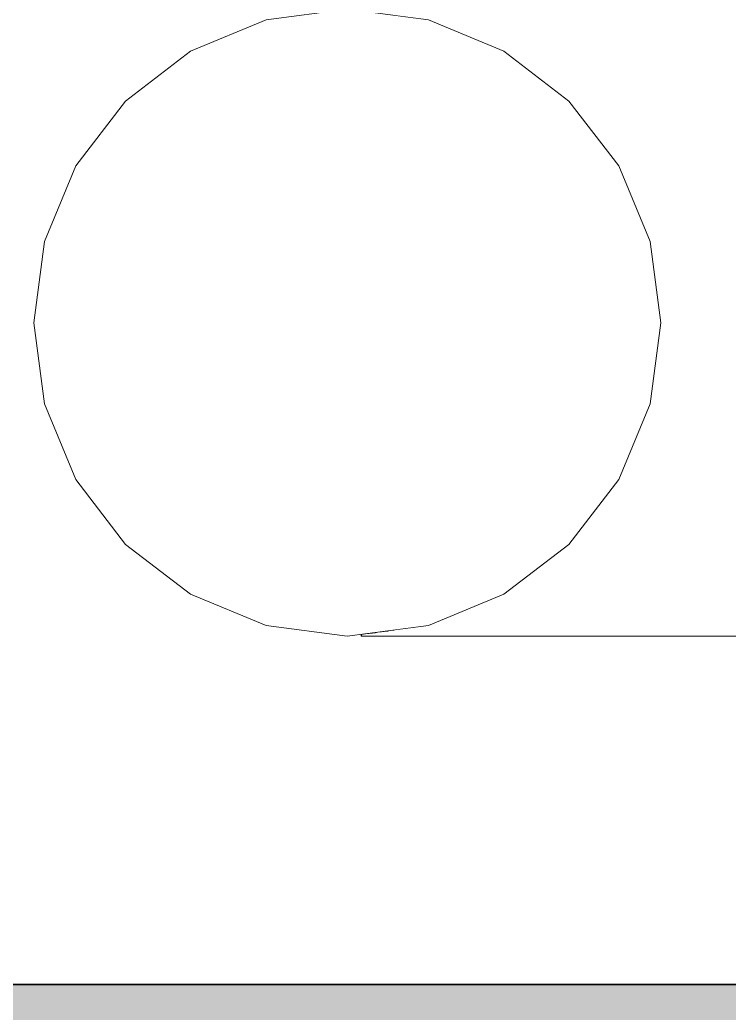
# Model space of a CAD drawing. Header units: millimetres. Extents: x -9413 to 8527, y -300 to 11224.
# Drawn here: x 4187.5 to 4391.1, y -8.2 to 276.9 of the extents above; entities that cross this region are included whole.
import ezdxf

# ---------------------------------------------------------------- set-up
doc = ezdxf.new("R2010")
doc.units = ezdxf.units.MM
doc.header["$MEASUREMENT"] = 0
doc.linetypes.add('Wipeout_Contour', pattern=[1000, 0, -1000])
doc.layers.add('Interior - Furniture', color=7, linetype='Continuous')
doc.layers.add('Structural - Bearing', color=7, linetype='Continuous')
for name, color, linetype, lineweight, true_color in [('Interior - Furniture _Pen_No__4', 7, 'Continuous', 20, 0x029e21), ('Structural - Bearing_Pen_No__180', 7, 'Continuous', 15, 0xd6cda7), ('Structural - Bearing_Pen_No__29', 7, 'Continuous', 35, 0x3dad99)]:
    doc.layers.add(name, color=color, linetype=linetype, lineweight=lineweight, true_color=true_color)

# ---------------------------------------------------------------- blocks, each defined once
blk = doc.blocks.new('Section Elem_1_6')
at = {"layer": 'Structural - Bearing_Pen_No__180', "linetype": 'Continuous', "lineweight": 0, "true_color": 0x353329}
blk.add_hatch(color=250, dxfattribs=at).paths.add_polyline_path([(8527.1, 0), (-8108.34, 0), (-8108.34, -300), (8527.1, -300)])
at = {"layer": 'Structural - Bearing_Pen_No__29', "linetype": 'Continuous'}
blk.add_line((5036.3, 0), (-7908.34, 0), dxfattribs=at)
blk = doc.blocks.new('Section Elem_45_6')
at = {"color": 254, "linetype": 'Wipeout_Contour', "lineweight": 0, "ltscale": 74585.702544}
blk.add_wipeout([(4767.83, 149.15), (4294.99, 411.84), (4295.05, 278.21), (4304.76, 276.93), (4326.46, 267.94), (4345.1, 253.64), (4359.41, 235), (4368.4, 213.29), (4371.46, 190), (4368.4, 166.71), (4359.41, 145), (4345.1, 126.36), (4326.46, 112.06), (4304.76, 103.07), (4295.12, 101.8), (4295.12, 100), (4767.81, 100)], dxfattribs=at).dxf.layer = 'Interior - Furniture'
at = {"color": 254, "linetype": 'Wipeout_Contour', "lineweight": 0, "ltscale": 16863.056681}
blk.add_wipeout([(4203.52, 190), (4206.18, 169.83), (4219.99, 173.53), (4217.82, 190)], dxfattribs=at).dxf.layer = 'Interior - Furniture'
at = {"color": 254, "linetype": 'Wipeout_Contour', "lineweight": 0, "ltscale": 12827.584649}
blk.add_wipeout([(4264.99, 173.53), (4269.82, 169.83), (4281.46, 190)], dxfattribs=at).dxf.layer = 'Interior - Furniture'
at = {"color": 254, "linetype": 'Wipeout_Contour', "lineweight": 0, "ltscale": 17146.855775}
blk.add_wipeout([(4285.46, 100.53), (4285.46, 100), (4285.62, 100), (4285.62, 100.55)], dxfattribs=at).dxf.layer = 'Interior - Furniture'
at = {"color": 254, "linetype": 'Wipeout_Contour', "lineweight": 0, "ltscale": 17174.976795}
blk.add_wipeout([(4293.5, 101.59), (4291.62, 101.34), (4291.62, 100), (4293.51, 100)], dxfattribs=at).dxf.layer = 'Interior - Furniture'
at = {"color": 254, "linetype": 'Wipeout_Contour', "lineweight": 0, "ltscale": 16866.342407}
blk.add_wipeout([(4206.18, 210.17), (4203.52, 190), (4217.82, 190), (4219.99, 206.47)], dxfattribs=at).dxf.layer = 'Interior - Furniture'
at = {"color": 254, "linetype": 'Wipeout_Contour', "lineweight": 0, "ltscale": 12819.527359}
blk.add_wipeout([(4261.29, 178.35), (4264.99, 173.53), (4281.46, 190)], dxfattribs=at).dxf.layer = 'Interior - Furniture'
at = {"color": 254, "linetype": 'Wipeout_Contour', "lineweight": 0, "ltscale": 17167.730985}
blk.add_wipeout([(4289.88, 101.11), (4289.89, 100), (4291.62, 100), (4291.62, 101.34)], dxfattribs=at).dxf.layer = 'Interior - Furniture'
at = {"color": 254, "linetype": 'Wipeout_Contour', "lineweight": 0, "ltscale": 16888.734524}
blk.add_wipeout([(4213.96, 228.97), (4206.18, 210.17), (4219.99, 206.47), (4226.35, 221.82)], dxfattribs=at).dxf.layer = 'Interior - Furniture'
at = {"color": 254, "linetype": 'Wipeout_Contour', "lineweight": 0, "ltscale": 16817.060982}
blk.add_wipeout([(4194.53, 190), (4197.49, 167.5), (4206.18, 169.83), (4203.52, 190)], dxfattribs=at).dxf.layer = 'Interior - Furniture'
at = {"color": 254, "linetype": 'Wipeout_Contour', "lineweight": 0, "ltscale": 12814.029692}
blk.add_wipeout([(4258.96, 183.97), (4261.29, 178.35), (4281.46, 190)], dxfattribs=at).dxf.layer = 'Interior - Furniture'
at = {"color": 254, "linetype": 'Wipeout_Contour', "lineweight": 0, "ltscale": 17161.211204}
blk.add_wipeout([(4288.36, 100.91), (4288.37, 100), (4289.89, 100), (4289.88, 101.11)], dxfattribs=at).dxf.layer = 'Interior - Furniture'
at = {"color": 254, "linetype": 'Wipeout_Contour', "lineweight": 0, "ltscale": 16928.668441}
blk.add_wipeout([(4226.35, 245.11), (4213.96, 228.97), (4226.35, 221.82), (4236.46, 235)], dxfattribs=at).dxf.layer = 'Interior - Furniture'
at = {"color": 254, "linetype": 'Wipeout_Contour', "lineweight": 0, "ltscale": 16820.907046}
blk.add_wipeout([(4197.49, 212.5), (4194.53, 190), (4203.52, 190), (4206.18, 210.17)], dxfattribs=at).dxf.layer = 'Interior - Furniture'
at = {"color": 254, "linetype": 'Wipeout_Contour', "lineweight": 0, "ltscale": 17007.801302}
blk.add_wipeout([(4236.46, 190), (4238, 178.35), (4258.96, 183.97), (4258.17, 190)], dxfattribs=at).dxf.layer = 'Interior - Furniture'
at = {"color": 254, "linetype": 'Wipeout_Contour', "lineweight": 0, "ltscale": 16983.303217}
blk.add_wipeout([(4242.49, 257.5), (4226.35, 245.11), (4236.46, 235), (4249.64, 245.11)], dxfattribs=at).dxf.layer = 'Interior - Furniture'
at = {"color": 254, "linetype": 'Wipeout_Contour', "lineweight": 0, "ltscale": 16847.065742}
blk.add_wipeout([(4206.18, 233.47), (4197.49, 212.5), (4206.18, 210.17), (4213.96, 228.97)], dxfattribs=at).dxf.layer = 'Interior - Furniture'
at = {"color": 254, "linetype": 'Wipeout_Contour', "lineweight": 0, "ltscale": 17009.338828}
blk.add_wipeout([(4238, 201.65), (4236.46, 190), (4258.17, 190), (4258.96, 196.03)], dxfattribs=at).dxf.layer = 'Interior - Furniture'
at = {"color": 254, "linetype": 'Wipeout_Contour', "lineweight": 0, "ltscale": 16789.166547}
blk.add_wipeout([(4191.46, 190), (4194.53, 166.71), (4195.49, 166.96), (4192.45, 190)], dxfattribs=at).dxf.layer = 'Interior - Furniture'
at = {"color": 254, "linetype": 'Wipeout_Contour', "lineweight": 0, "ltscale": 17048.790303}
blk.add_wipeout([(4261.29, 265.29), (4242.49, 257.5), (4249.64, 245.11), (4264.99, 251.47)], dxfattribs=at).dxf.layer = 'Interior - Furniture'
at = {"color": 254, "linetype": 'Wipeout_Contour', "lineweight": 0, "ltscale": 16893.687344}
blk.add_wipeout([(4219.99, 251.47), (4206.18, 233.47), (4213.96, 228.97), (4226.35, 245.11)], dxfattribs=at).dxf.layer = 'Interior - Furniture'
at = {"color": 254, "linetype": 'Wipeout_Contour', "lineweight": 0, "ltscale": 16793.358066}
blk.add_wipeout([(4194.53, 213.29), (4191.46, 190), (4192.45, 190), (4195.49, 213.04)], dxfattribs=at).dxf.layer = 'Interior - Furniture'
at = {"color": 254, "linetype": 'Wipeout_Contour', "lineweight": 0, "ltscale": 17020.026912}
blk.add_wipeout([(4242.49, 212.5), (4238, 201.65), (4258.96, 196.03), (4261.29, 201.65)], dxfattribs=at).dxf.layer = 'Interior - Furniture'
at = {"color": 254, "linetype": 'Wipeout_Contour', "lineweight": 0, "ltscale": 16957.43634}
blk.add_wipeout([(4238, 265.29), (4219.99, 251.47), (4226.35, 245.11), (4242.49, 257.5)], dxfattribs=at).dxf.layer = 'Interior - Furniture'
at = {"color": 254, "linetype": 'Wipeout_Contour', "lineweight": 0, "ltscale": 17120.565514}
blk.add_wipeout([(4281.46, 267.94), (4261.29, 265.29), (4264.99, 251.47), (4281.46, 253.64)], dxfattribs=at).dxf.layer = 'Interior - Furniture'
at = {"color": 254, "linetype": 'Wipeout_Contour', "lineweight": 0, "ltscale": 16821.830536}
blk.add_wipeout([(4203.52, 235), (4194.53, 213.29), (4195.49, 213.04), (4204.38, 234.51)], dxfattribs=at).dxf.layer = 'Interior - Furniture'
at = {"color": 254, "linetype": 'Wipeout_Contour', "lineweight": 0, "ltscale": 17039.123222}
blk.add_wipeout([(4249.64, 221.82), (4242.49, 212.5), (4261.29, 201.65), (4264.99, 206.47)], dxfattribs=at).dxf.layer = 'Interior - Furniture'
at = {"color": 254, "linetype": 'Wipeout_Contour', "lineweight": 0, "ltscale": 17033.803321}
blk.add_wipeout([(4258.96, 273.97), (4238, 265.29), (4242.49, 257.5), (4261.29, 265.29)], dxfattribs=at).dxf.layer = 'Interior - Furniture'
at = {"color": 254, "linetype": 'Wipeout_Contour', "lineweight": 0, "ltscale": 17194.086135}
blk.add_wipeout([(4301.64, 265.29), (4281.46, 267.94), (4281.46, 253.64), (4297.94, 251.47)], dxfattribs=at).dxf.layer = 'Interior - Furniture'
at = {"color": 254, "linetype": 'Wipeout_Contour', "lineweight": 0, "ltscale": 17065.287439}
blk.add_wipeout([(4258.96, 228.97), (4249.64, 221.82), (4264.99, 206.47), (4269.82, 210.17)], dxfattribs=at).dxf.layer = 'Interior - Furniture'
at = {"color": 254, "linetype": 'Wipeout_Contour', "lineweight": 0, "ltscale": 17117.45309}
blk.add_wipeout([(4281.46, 276.93), (4258.96, 273.97), (4261.29, 265.29), (4281.46, 267.94)], dxfattribs=at).dxf.layer = 'Interior - Furniture'
at = {"color": 254, "linetype": 'Wipeout_Contour', "lineweight": 0, "ltscale": 17263.587981}
blk.add_wipeout([(4320.44, 257.5), (4301.64, 265.29), (4297.94, 251.47), (4313.28, 245.11)], dxfattribs=at).dxf.layer = 'Interior - Furniture'
at = {"color": 254, "linetype": 'Wipeout_Contour', "lineweight": 0, "ltscale": 17096.686432}
blk.add_wipeout([(4269.82, 233.47), (4258.96, 228.97), (4269.82, 210.17), (4275.44, 212.5)], dxfattribs=at).dxf.layer = 'Interior - Furniture'
at = {"color": 254, "linetype": 'Wipeout_Contour', "lineweight": 0, "ltscale": 17324.806049}
blk.add_wipeout([(4336.58, 245.11), (4320.44, 257.5), (4313.28, 245.11), (4326.46, 235)], dxfattribs=at).dxf.layer = 'Interior - Furniture'
at = {"color": 254, "linetype": 'Wipeout_Contour', "lineweight": 0, "ltscale": 17131.106075}
blk.add_wipeout([(4281.46, 235), (4269.82, 233.47), (4275.44, 212.5), (4281.46, 213.29)], dxfattribs=at).dxf.layer = 'Interior - Furniture'
at = {"color": 254, "linetype": 'Wipeout_Contour', "lineweight": 0, "ltscale": 17373.668594}
blk.add_wipeout([(4348.96, 228.97), (4336.58, 245.11), (4326.46, 235), (4336.58, 221.82)], dxfattribs=at).dxf.layer = 'Interior - Furniture'
at = {"color": 254, "linetype": 'Wipeout_Contour', "lineweight": 0, "ltscale": 17167.371543}
blk.add_wipeout([(4293.11, 233.47), (4281.46, 235), (4281.46, 213.29), (4287.49, 212.5)], dxfattribs=at).dxf.layer = 'Interior - Furniture'
at = {"color": 254, "linetype": 'Wipeout_Contour', "lineweight": 0, "ltscale": 17200.824831}
blk.add_wipeout([(4303.96, 228.97), (4293.11, 233.47), (4287.49, 212.5), (4293.11, 210.17)], dxfattribs=at).dxf.layer = 'Interior - Furniture'
at = {"color": 254, "linetype": 'Wipeout_Contour', "lineweight": 0, "ltscale": 17406.95427}
blk.add_wipeout([(4356.75, 210.17), (4348.96, 228.97), (4336.58, 221.82), (4342.94, 206.47)], dxfattribs=at).dxf.layer = 'Interior - Furniture'
at = {"color": 254, "linetype": 'Wipeout_Contour', "lineweight": 0, "ltscale": 17230.392551}
blk.add_wipeout([(4313.28, 221.82), (4303.96, 228.97), (4293.11, 210.17), (4297.94, 206.47)], dxfattribs=at).dxf.layer = 'Interior - Furniture'
at = {"color": 254, "linetype": 'Wipeout_Contour', "lineweight": 0, "ltscale": 17422.478451}
blk.add_wipeout([(4359.41, 190), (4356.75, 210.17), (4342.94, 206.47), (4345.1, 190)], dxfattribs=at).dxf.layer = 'Interior - Furniture'
at = {"color": 254, "linetype": 'Wipeout_Contour', "lineweight": 0, "ltscale": 17254.035719}
blk.add_wipeout([(4320.44, 212.5), (4313.28, 221.82), (4297.94, 206.47), (4301.64, 201.65)], dxfattribs=at).dxf.layer = 'Interior - Furniture'
at = {"color": 254, "linetype": 'Wipeout_Contour', "lineweight": 0, "ltscale": 17419.29687}
blk.add_wipeout([(4356.75, 169.83), (4359.41, 190), (4345.1, 190), (4342.94, 173.53)], dxfattribs=at).dxf.layer = 'Interior - Furniture'
at = {"color": 254, "linetype": 'Wipeout_Contour', "lineweight": 0, "ltscale": 17270.150763}
blk.add_wipeout([(4324.93, 201.65), (4320.44, 212.5), (4301.64, 201.65), (4303.96, 196.03)], dxfattribs=at).dxf.layer = 'Interior - Furniture'
at = {"color": 254, "linetype": 'Wipeout_Contour', "lineweight": 0, "ltscale": 17397.582821}
blk.add_wipeout([(4348.96, 151.03), (4356.75, 169.83), (4342.94, 173.53), (4336.58, 158.18)], dxfattribs=at).dxf.layer = 'Interior - Furniture'
at = {"color": 254, "linetype": 'Wipeout_Contour', "lineweight": 0, "ltscale": 17277.647947}
blk.add_wipeout([(4326.46, 190), (4324.93, 201.65), (4303.96, 196.03), (4304.76, 190)], dxfattribs=at).dxf.layer = 'Interior - Furniture'
at = {"color": 254, "linetype": 'Wipeout_Contour', "lineweight": 0, "ltscale": 17358.719792}
blk.add_wipeout([(4336.58, 134.89), (4348.96, 151.03), (4336.58, 158.18), (4326.46, 145)], dxfattribs=at).dxf.layer = 'Interior - Furniture'
at = {"color": 254, "linetype": 'Wipeout_Contour', "lineweight": 0, "ltscale": 17276.136288}
blk.add_wipeout([(4324.93, 178.35), (4326.46, 190), (4304.76, 190), (4303.96, 183.97)], dxfattribs=at).dxf.layer = 'Interior - Furniture'
at = {"color": 254, "linetype": 'Wipeout_Contour', "lineweight": 0, "ltscale": 17305.261549}
blk.add_wipeout([(4320.44, 122.5), (4336.58, 134.89), (4326.46, 145), (4313.28, 134.89)], dxfattribs=at).dxf.layer = 'Interior - Furniture'
at = {"color": 254, "linetype": 'Wipeout_Contour', "lineweight": 0, "ltscale": 17265.619788}
blk.add_wipeout([(4320.44, 167.5), (4324.93, 178.35), (4303.96, 183.97), (4301.64, 178.35)], dxfattribs=at).dxf.layer = 'Interior - Furniture'
at = {"color": 254, "linetype": 'Wipeout_Contour', "lineweight": 0, "ltscale": 17394.384102}
blk.add_wipeout([(4342.94, 128.53), (4356.75, 146.53), (4348.96, 151.03), (4336.58, 134.89)], dxfattribs=at).dxf.layer = 'Interior - Furniture'
at = {"color": 254, "linetype": 'Wipeout_Contour', "lineweight": 0, "ltscale": 17240.741462}
blk.add_wipeout([(4301.64, 114.71), (4320.44, 122.5), (4313.28, 134.89), (4297.94, 128.53)], dxfattribs=at).dxf.layer = 'Interior - Furniture'
at = {"color": 254, "linetype": 'Wipeout_Contour', "lineweight": 0, "ltscale": 17246.795173}
blk.add_wipeout([(4313.28, 158.18), (4320.44, 167.5), (4301.64, 178.35), (4297.94, 173.53)], dxfattribs=at).dxf.layer = 'Interior - Furniture'
at = {"color": 254, "linetype": 'Wipeout_Contour', "lineweight": 0, "ltscale": 17416.006505}
blk.add_wipeout([(4345.1, 126.36), (4359.41, 145), (4358.55, 145.49), (4344.4, 127.06)], dxfattribs=at).dxf.layer = 'Interior - Furniture'
at = {"color": 254, "linetype": 'Wipeout_Contour', "lineweight": 0, "ltscale": 17332.218949}
blk.add_wipeout([(4324.93, 114.71), (4342.94, 128.53), (4336.58, 134.89), (4320.44, 122.5)], dxfattribs=at).dxf.layer = 'Interior - Furniture'
at = {"color": 254, "linetype": 'Wipeout_Contour', "lineweight": 0, "ltscale": 17169.465005}
blk.add_wipeout([(4281.46, 112.06), (4301.64, 114.71), (4297.94, 128.53), (4281.46, 126.36)], dxfattribs=at).dxf.layer = 'Interior - Furniture'
at = {"color": 254, "linetype": 'Wipeout_Contour', "lineweight": 0, "ltscale": 17220.929735}
blk.add_wipeout([(4303.96, 151.03), (4313.28, 158.18), (4297.94, 173.53), (4293.11, 169.83)], dxfattribs=at).dxf.layer = 'Interior - Furniture'
at = {"color": 254, "linetype": 'Wipeout_Contour', "lineweight": 0, "ltscale": 17095.839271}
blk.add_wipeout([(4261.29, 114.71), (4281.46, 112.06), (4281.46, 126.36), (4264.99, 128.53)], dxfattribs=at).dxf.layer = 'Interior - Furniture'
at = {"color": 254, "linetype": 'Wipeout_Contour', "lineweight": 0, "ltscale": 17257.153315}
blk.add_wipeout([(4303.96, 106.03), (4324.93, 114.71), (4320.44, 122.5), (4301.64, 114.71)], dxfattribs=at).dxf.layer = 'Interior - Furniture'
at = {"color": 254, "linetype": 'Wipeout_Contour', "lineweight": 0, "ltscale": 17189.776567}
blk.add_wipeout([(4293.11, 146.53), (4303.96, 151.03), (4293.11, 169.83), (4287.49, 167.5)], dxfattribs=at).dxf.layer = 'Interior - Furniture'
at = {"color": 254, "linetype": 'Wipeout_Contour', "lineweight": 0, "ltscale": 17025.657665}
blk.add_wipeout([(4242.49, 122.5), (4261.29, 114.71), (4264.99, 128.53), (4249.64, 134.89)], dxfattribs=at).dxf.layer = 'Interior - Furniture'
at = {"color": 254, "linetype": 'Wipeout_Contour', "lineweight": 0, "ltscale": 17348.570172}
blk.add_wipeout([(4326.46, 112.06), (4345.1, 126.36), (4344.4, 127.06), (4325.97, 112.91)], dxfattribs=at).dxf.layer = 'Interior - Furniture'
at = {"color": 254, "linetype": 'Wipeout_Contour', "lineweight": 0, "ltscale": 17174.174241}
blk.add_wipeout([(4281.46, 103.07), (4303.96, 106.03), (4301.64, 114.71), (4281.46, 112.06)], dxfattribs=at).dxf.layer = 'Interior - Furniture'
at = {"color": 254, "linetype": 'Wipeout_Contour', "lineweight": 0, "ltscale": 17155.484064}
blk.add_wipeout([(4281.46, 145), (4293.11, 146.53), (4287.49, 167.5), (4281.46, 166.71)], dxfattribs=at).dxf.layer = 'Interior - Furniture'
at = {"color": 254, "linetype": 'Wipeout_Contour', "lineweight": 0, "ltscale": 16963.368155}
blk.add_wipeout([(4226.35, 134.89), (4242.49, 122.5), (4249.64, 134.89), (4236.46, 145)], dxfattribs=at).dxf.layer = 'Interior - Furniture'
at = {"color": 254, "linetype": 'Wipeout_Contour', "lineweight": 0, "ltscale": 17088.649829}
blk.add_wipeout([(4258.96, 106.03), (4281.46, 103.07), (4281.46, 112.06), (4261.29, 114.71)], dxfattribs=at).dxf.layer = 'Interior - Furniture'
at = {"color": 254, "linetype": 'Wipeout_Contour', "lineweight": 0, "ltscale": 17267.117941}
blk.add_wipeout([(4304.76, 103.07), (4326.46, 112.06), (4325.97, 112.91), (4304.5, 104.02)], dxfattribs=at).dxf.layer = 'Interior - Furniture'
at = {"color": 254, "linetype": 'Wipeout_Contour', "lineweight": 0, "ltscale": 17119.191412}
blk.add_wipeout([(4269.82, 146.53), (4281.46, 145), (4281.46, 166.71), (4275.44, 167.5)], dxfattribs=at).dxf.layer = 'Interior - Furniture'
at = {"color": 254, "linetype": 'Wipeout_Contour', "lineweight": 0, "ltscale": 17006.837047}
blk.add_wipeout([(4238, 114.71), (4258.96, 106.03), (4261.29, 114.71), (4242.49, 122.5)], dxfattribs=at).dxf.layer = 'Interior - Furniture'
at = {"color": 254, "linetype": 'Wipeout_Contour', "lineweight": 0, "ltscale": 17176.631342}
blk.add_wipeout([(4303.96, 106.03), (4281.46, 103.07), (4281.46, 100), (4304.76, 103.07)], dxfattribs=at).dxf.layer = 'Interior - Furniture'
at = {"color": 254, "linetype": 'Wipeout_Contour', "lineweight": 0, "ltscale": 17085.565338}
blk.add_wipeout([(4258.96, 151.03), (4269.82, 146.53), (4275.44, 167.5), (4269.82, 169.83)], dxfattribs=at).dxf.layer = 'Interior - Furniture'
at = {"color": 254, "linetype": 'Wipeout_Contour', "lineweight": 0, "ltscale": 16934.181721}
blk.add_wipeout([(4219.99, 128.53), (4238, 114.71), (4242.49, 122.5), (4226.35, 134.89)], dxfattribs=at).dxf.layer = 'Interior - Furniture'
at = {"color": 254, "linetype": 'Wipeout_Contour', "lineweight": 0, "ltscale": 17085.003068}
blk.add_wipeout([(4258.96, 106.03), (4258.17, 103.07), (4281.46, 100), (4281.46, 103.07)], dxfattribs=at).dxf.layer = 'Interior - Furniture'
at = {"color": 254, "linetype": 'Wipeout_Contour', "lineweight": 0, "ltscale": 17055.725501}
blk.add_wipeout([(4249.64, 158.18), (4258.96, 151.03), (4269.82, 169.83), (4264.99, 173.53)], dxfattribs=at).dxf.layer = 'Interior - Furniture'
at = {"color": 254, "linetype": 'Wipeout_Contour', "lineweight": 0, "ltscale": 16875.782443}
blk.add_wipeout([(4206.18, 146.53), (4219.99, 128.53), (4226.35, 134.89), (4213.96, 151.03)], dxfattribs=at).dxf.layer = 'Interior - Furniture'
at = {"color": 254, "linetype": 'Wipeout_Contour', "lineweight": 0, "ltscale": 16997.970589}
blk.add_wipeout([(4258.43, 104.02), (4258.96, 106.03), (4238, 114.71), (4236.96, 112.91)], dxfattribs=at).dxf.layer = 'Interior - Furniture'
at = {"color": 254, "linetype": 'Wipeout_Contour', "lineweight": 0, "ltscale": 16835.785464}
blk.add_wipeout([(4197.49, 167.5), (4206.18, 146.53), (4213.96, 151.03), (4206.18, 169.83)], dxfattribs=at).dxf.layer = 'Interior - Furniture'
at = {"color": 254, "linetype": 'Wipeout_Contour', "lineweight": 0, "ltscale": 16920.378027}
blk.add_wipeout([(4236.96, 112.91), (4238, 114.71), (4219.99, 128.53), (4218.52, 127.06)], dxfattribs=at).dxf.layer = 'Interior - Furniture'
at = {"color": 254, "linetype": 'Wipeout_Contour', "lineweight": 0, "ltscale": 16857.991089}
blk.add_wipeout([(4218.52, 127.06), (4219.99, 128.53), (4206.18, 146.53), (4204.38, 145.49)], dxfattribs=at).dxf.layer = 'Interior - Furniture'
at = {"color": 254, "linetype": 'Wipeout_Contour', "lineweight": 0, "ltscale": 16815.247046}
blk.add_wipeout([(4204.38, 145.49), (4206.18, 146.53), (4197.49, 167.5), (4195.49, 166.96)], dxfattribs=at).dxf.layer = 'Interior - Furniture'
blk = doc.blocks.new('Section Elem_46_6')
at = {"layer": 'Interior - Furniture _Pen_No__4', "linetype": 'Continuous'}
blk.add_line((4291.62, 100), (4289.89, 100), dxfattribs=at)
at = {"color": 254, "linetype": 'Wipeout_Contour', "lineweight": 0, "ltscale": 17202.836347}
blk.add_wipeout([(4303.96, 273.97), (4281.46, 276.93), (4281.46, 267.94), (4301.64, 265.29)], dxfattribs=at).dxf.layer = 'Interior - Furniture'
at = {"color": 254, "linetype": 'Wipeout_Contour', "lineweight": 0, "ltscale": 16795.21632}
blk.add_wipeout([(4195.49, 166.96), (4197.49, 167.5), (4194.53, 190), (4192.45, 190)], dxfattribs=at).dxf.layer = 'Interior - Furniture'
at = {"color": 254, "linetype": 'Wipeout_Contour', "lineweight": 0, "ltscale": 12811.507163}
blk.add_wipeout([(4258.17, 190), (4258.96, 183.97), (4281.46, 190)], dxfattribs=at).dxf.layer = 'Interior - Furniture'
at = {"color": 254, "linetype": 'Wipeout_Contour', "lineweight": 0, "ltscale": 17031.783781}
blk.add_wipeout([(4242.49, 167.5), (4249.64, 158.18), (4264.99, 173.53), (4261.29, 178.35)], dxfattribs=at).dxf.layer = 'Interior - Furniture'
at = {"color": 254, "linetype": 'Wipeout_Contour', "lineweight": 0, "ltscale": 16995.512263}
blk.add_wipeout([(4236.46, 112.06), (4258.17, 103.07), (4258.43, 104.02), (4236.96, 112.91)], dxfattribs=at).dxf.layer = 'Interior - Furniture'
at = {"color": 254, "linetype": 'Wipeout_Contour', "lineweight": 0, "ltscale": 17155.667771}
blk.add_wipeout([(4287.12, 100.74), (4287.12, 100), (4288.37, 100), (4288.36, 100.91)], dxfattribs=at).dxf.layer = 'Interior - Furniture'
at = {"color": 254, "linetype": 'Wipeout_Contour', "lineweight": 0, "ltscale": 17181.981775}
blk.add_wipeout([(4295.12, 101.8), (4293.5, 101.59), (4293.51, 100), (4295.12, 100)], dxfattribs=at).dxf.layer = 'Interior - Furniture'
at = {"layer": 'Interior - Furniture _Pen_No__4', "linetype": 'Continuous'}
for p, q in [((4281.46, 100), (4258.17, 103.07)), ((4293.51, 100), (4291.62, 100)), ((4295.12, 100), (4293.51, 100)), ((4767.81, 100), (4295.12, 100))]:
    blk.add_line(p, q, dxfattribs=at)
at = {"color": 254, "linetype": 'Wipeout_Contour', "lineweight": 0, "ltscale": 17283.734608}
blk.add_wipeout([(4324.93, 265.29), (4303.96, 273.97), (4301.64, 265.29), (4320.44, 257.5)], dxfattribs=at).dxf.layer = 'Interior - Furniture'
at = {"color": 254, "linetype": 'Wipeout_Contour', "lineweight": 0, "ltscale": 16799.333451}
blk.add_wipeout([(4192.45, 190), (4194.53, 190), (4197.49, 212.5), (4195.49, 213.04)], dxfattribs=at).dxf.layer = 'Interior - Furniture'
at = {"color": 254, "linetype": 'Wipeout_Contour', "lineweight": 0, "ltscale": 12811.999971}
blk.add_wipeout([(4258.96, 196.03), (4258.17, 190), (4281.46, 190)], dxfattribs=at).dxf.layer = 'Interior - Furniture'
at = {"color": 254, "linetype": 'Wipeout_Contour', "lineweight": 0, "ltscale": 17015.423814}
blk.add_wipeout([(4238, 178.35), (4242.49, 167.5), (4261.29, 178.35), (4258.96, 183.97)], dxfattribs=at).dxf.layer = 'Interior - Furniture'
at = {"color": 254, "linetype": 'Wipeout_Contour', "lineweight": 0, "ltscale": 16916.552335}
blk.add_wipeout([(4217.82, 126.36), (4236.46, 112.06), (4236.96, 112.91), (4218.52, 127.06)], dxfattribs=at).dxf.layer = 'Interior - Furniture'
at = {"color": 254, "linetype": 'Wipeout_Contour', "lineweight": 0, "ltscale": 17151.313315}
blk.add_wipeout([(4286.19, 100.62), (4286.19, 100), (4287.12, 100), (4287.12, 100.74)], dxfattribs=at).dxf.layer = 'Interior - Furniture'
at = {"layer": 'Interior - Furniture _Pen_No__4', "linetype": 'Continuous'}
for p, q in [((4258.17, 103.07), (4236.46, 112.06)), ((4289.89, 100), (4288.37, 100))]:
    blk.add_line(p, q, dxfattribs=at)
at = {"color": 254, "linetype": 'Wipeout_Contour', "lineweight": 0, "ltscale": 16827.305086}
blk.add_wipeout([(4195.49, 213.04), (4197.49, 212.5), (4206.18, 233.47), (4204.38, 234.51)], dxfattribs=at).dxf.layer = 'Interior - Furniture'
at = {"color": 254, "linetype": 'Wipeout_Contour', "lineweight": 0, "ltscale": 12815.606101}
blk.add_wipeout([(4261.29, 201.65), (4258.96, 196.03), (4281.46, 190)], dxfattribs=at).dxf.layer = 'Interior - Furniture'
at = {"color": 254, "linetype": 'Wipeout_Contour', "lineweight": 0, "ltscale": 16928.112513}
blk.add_wipeout([(4217.82, 190), (4219.99, 173.53), (4238, 178.35), (4236.46, 190)], dxfattribs=at).dxf.layer = 'Interior - Furniture'
at = {"color": 254, "linetype": 'Wipeout_Contour', "lineweight": 0, "ltscale": 17148.314943}
blk.add_wipeout([(4285.62, 100.55), (4285.62, 100), (4286.19, 100), (4286.19, 100.62)], dxfattribs=at).dxf.layer = 'Interior - Furniture'
at = {"layer": 'Interior - Furniture _Pen_No__4', "linetype": 'Continuous'}
for p, q in [((4191.46, 190), (4194.53, 213.29)), ((4285.46, 100), (4285.46, 100.53)), ((4285.62, 100), (4285.46, 100)), ((4286.19, 100), (4285.62, 100)), ((4287.12, 100), (4286.19, 100)), ((4288.37, 100), (4287.12, 100))]:
    blk.add_line(p, q, dxfattribs=at)
at = {"color": 254, "linetype": 'Wipeout_Contour', "lineweight": 0, "ltscale": 16875.628387}
blk.add_wipeout([(4203.52, 235), (4206.18, 233.47), (4219.99, 251.47), (4217.82, 253.64)], dxfattribs=at).dxf.layer = 'Interior - Furniture'
at = {"color": 254, "linetype": 'Wipeout_Contour', "lineweight": 0, "ltscale": 16930.611134}
blk.add_wipeout([(4219.99, 206.47), (4217.82, 190), (4236.46, 190), (4238, 201.65)], dxfattribs=at).dxf.layer = 'Interior - Furniture'
at = {"color": 254, "linetype": 'Wipeout_Contour', "lineweight": 0, "ltscale": 12822.049322}
blk.add_wipeout([(4264.99, 206.47), (4261.29, 201.65), (4281.46, 190)], dxfattribs=at).dxf.layer = 'Interior - Furniture'
at = {"layer": 'Interior - Furniture _Pen_No__4', "linetype": 'Continuous'}
blk.add_line((4194.53, 213.29), (4203.52, 235), dxfattribs=at)
at = {"color": 254, "linetype": 'Wipeout_Contour', "lineweight": 0, "ltscale": 16944.110172}
blk.add_wipeout([(4217.82, 253.64), (4219.99, 251.47), (4238, 265.29), (4236.46, 267.94)], dxfattribs=at).dxf.layer = 'Interior - Furniture'
at = {"color": 254, "linetype": 'Wipeout_Contour', "lineweight": 0, "ltscale": 16947.717345}
blk.add_wipeout([(4226.35, 221.82), (4219.99, 206.47), (4238, 201.65), (4242.49, 212.5)], dxfattribs=at).dxf.layer = 'Interior - Furniture'
at = {"color": 254, "linetype": 'Wipeout_Contour', "lineweight": 0, "ltscale": 12830.872325}
blk.add_wipeout([(4269.82, 210.17), (4264.99, 206.47), (4281.46, 190)], dxfattribs=at).dxf.layer = 'Interior - Furniture'
at = {"layer": 'Interior - Furniture _Pen_No__4', "linetype": 'Continuous'}
blk.add_line((4203.52, 235), (4217.82, 253.64), dxfattribs=at)
at = {"color": 254, "linetype": 'Wipeout_Contour', "lineweight": 0, "ltscale": 17026.119194}
blk.add_wipeout([(4236.46, 267.94), (4238, 265.29), (4258.96, 273.97), (4258.17, 276.93)], dxfattribs=at).dxf.layer = 'Interior - Furniture'
at = {"color": 254, "linetype": 'Wipeout_Contour', "lineweight": 0, "ltscale": 16978.248657}
blk.add_wipeout([(4236.46, 235), (4226.35, 221.82), (4242.49, 212.5), (4249.64, 221.82)], dxfattribs=at).dxf.layer = 'Interior - Furniture'
at = {"color": 254, "linetype": 'Wipeout_Contour', "lineweight": 0, "ltscale": 12841.411925}
blk.add_wipeout([(4275.44, 212.5), (4269.82, 210.17), (4281.46, 190)], dxfattribs=at).dxf.layer = 'Interior - Furniture'
at = {"layer": 'Interior - Furniture _Pen_No__4', "linetype": 'Continuous'}
blk.add_line((4217.82, 253.64), (4236.46, 267.94), dxfattribs=at)
at = {"color": 254, "linetype": 'Wipeout_Contour', "lineweight": 0, "ltscale": 17115.918287}
blk.add_wipeout([(4258.17, 276.93), (4258.96, 273.97), (4281.46, 276.93), (4281.46, 280)], dxfattribs=at).dxf.layer = 'Interior - Furniture'
at = {"color": 254, "linetype": 'Wipeout_Contour', "lineweight": 0, "ltscale": 17020.049168}
blk.add_wipeout([(4249.64, 245.11), (4236.46, 235), (4249.64, 221.82), (4258.96, 228.97)], dxfattribs=at).dxf.layer = 'Interior - Furniture'
at = {"color": 254, "linetype": 'Wipeout_Contour', "lineweight": 0, "ltscale": 12852.685027}
blk.add_wipeout([(4281.46, 213.29), (4275.44, 212.5), (4281.46, 190)], dxfattribs=at).dxf.layer = 'Interior - Furniture'
at = {"layer": 'Interior - Furniture _Pen_No__4', "linetype": 'Continuous'}
blk.add_line((4236.46, 267.94), (4258.17, 276.93), dxfattribs=at)
at = {"color": 254, "linetype": 'Wipeout_Contour', "lineweight": 0, "ltscale": 17207.384709}
blk.add_wipeout([(4281.46, 280), (4281.46, 276.93), (4303.96, 273.97), (4304.76, 276.93)], dxfattribs=at).dxf.layer = 'Interior - Furniture'
at = {"color": 254, "linetype": 'Wipeout_Contour', "lineweight": 0, "ltscale": 17070.189199}
blk.add_wipeout([(4264.99, 251.47), (4249.64, 245.11), (4258.96, 228.97), (4269.82, 233.47)], dxfattribs=at).dxf.layer = 'Interior - Furniture'
at = {"color": 254, "linetype": 'Wipeout_Contour', "lineweight": 0, "ltscale": 12865.726693}
blk.add_wipeout([(4287.49, 212.5), (4281.46, 213.29), (4281.46, 190)], dxfattribs=at).dxf.layer = 'Interior - Furniture'
at = {"layer": 'Interior - Furniture _Pen_No__4', "linetype": 'Continuous'}
blk.add_line((4258.17, 276.93), (4281.46, 280), dxfattribs=at)
at = {"color": 254, "linetype": 'Wipeout_Contour', "lineweight": 0, "ltscale": 17125.179185}
blk.add_wipeout([(4281.46, 253.64), (4264.99, 251.47), (4269.82, 233.47), (4281.46, 235)], dxfattribs=at).dxf.layer = 'Interior - Furniture'
at = {"color": 254, "linetype": 'Wipeout_Contour', "lineweight": 0, "ltscale": 12876.685184}
blk.add_wipeout([(4293.11, 210.17), (4287.49, 212.5), (4281.46, 190)], dxfattribs=at).dxf.layer = 'Interior - Furniture'
at = {"color": 254, "linetype": 'Wipeout_Contour', "lineweight": 0, "ltscale": 17181.908805}
blk.add_wipeout([(4297.94, 251.47), (4281.46, 253.64), (4281.46, 235), (4293.11, 233.47)], dxfattribs=at).dxf.layer = 'Interior - Furniture'
at = {"color": 254, "linetype": 'Wipeout_Contour', "lineweight": 0, "ltscale": 12886.628248}
blk.add_wipeout([(4297.94, 206.47), (4293.11, 210.17), (4281.46, 190)], dxfattribs=at).dxf.layer = 'Interior - Furniture'
at = {"color": 254, "linetype": 'Wipeout_Contour', "lineweight": 0, "ltscale": 17235.250374}
blk.add_wipeout([(4313.28, 245.11), (4297.94, 251.47), (4293.11, 233.47), (4303.96, 228.97)], dxfattribs=at).dxf.layer = 'Interior - Furniture'
at = {"color": 254, "linetype": 'Wipeout_Contour', "lineweight": 0, "ltscale": 12894.622264}
blk.add_wipeout([(4301.64, 201.65), (4297.94, 206.47), (4281.46, 190)], dxfattribs=at).dxf.layer = 'Interior - Furniture'
at = {"color": 254, "linetype": 'Wipeout_Contour', "lineweight": 0, "ltscale": 17282.282365}
blk.add_wipeout([(4326.46, 235), (4313.28, 245.11), (4303.96, 228.97), (4313.28, 221.82)], dxfattribs=at).dxf.layer = 'Interior - Furniture'
at = {"color": 254, "linetype": 'Wipeout_Contour', "lineweight": 0, "ltscale": 12900.067969}
blk.add_wipeout([(4303.96, 196.03), (4301.64, 201.65), (4281.46, 190)], dxfattribs=at).dxf.layer = 'Interior - Furniture'
at = {"color": 254, "linetype": 'Wipeout_Contour', "lineweight": 0, "ltscale": 17354.947803}
blk.add_wipeout([(4342.94, 251.47), (4324.93, 265.29), (4320.44, 257.5), (4336.58, 245.11)], dxfattribs=at).dxf.layer = 'Interior - Furniture'
at = {"color": 254, "linetype": 'Wipeout_Contour', "lineweight": 0, "ltscale": 17319.847755}
blk.add_wipeout([(4336.58, 221.82), (4326.46, 235), (4313.28, 221.82), (4320.44, 212.5)], dxfattribs=at).dxf.layer = 'Interior - Furniture'
at = {"color": 254, "linetype": 'Wipeout_Contour', "lineweight": 0, "ltscale": 12902.563808}
blk.add_wipeout([(4304.76, 190), (4303.96, 196.03), (4281.46, 190)], dxfattribs=at).dxf.layer = 'Interior - Furniture'
at = {"color": 254, "linetype": 'Wipeout_Contour', "lineweight": 0, "ltscale": 17294.1744}
blk.add_wipeout([(4303.96, 273.97), (4324.93, 265.29), (4326.46, 267.94), (4304.76, 276.93)], dxfattribs=at).dxf.layer = 'Interior - Furniture'
at = {"color": 254, "linetype": 'Wipeout_Contour', "lineweight": 0, "ltscale": 17411.763276}
blk.add_wipeout([(4356.75, 233.47), (4342.94, 251.47), (4336.58, 245.11), (4348.96, 228.97)], dxfattribs=at).dxf.layer = 'Interior - Furniture'
at = {"color": 254, "linetype": 'Wipeout_Contour', "lineweight": 0, "ltscale": 17345.445372}
blk.add_wipeout([(4342.94, 206.47), (4336.58, 221.82), (4320.44, 212.5), (4324.93, 201.65)], dxfattribs=at).dxf.layer = 'Interior - Furniture'
at = {"color": 254, "linetype": 'Wipeout_Contour', "lineweight": 0, "ltscale": 12902.076133}
blk.add_wipeout([(4303.96, 183.97), (4304.76, 190), (4281.46, 190)], dxfattribs=at).dxf.layer = 'Interior - Furniture'
at = {"layer": 'Interior - Furniture _Pen_No__4', "linetype": 'Continuous'}
blk.add_line((4281.46, 280), (4304.76, 276.93), dxfattribs=at)
at = {"color": 254, "linetype": 'Wipeout_Contour', "lineweight": 0, "ltscale": 17370.551353}
blk.add_wipeout([(4324.93, 265.29), (4342.94, 251.47), (4345.1, 253.64), (4326.46, 267.94)], dxfattribs=at).dxf.layer = 'Interior - Furniture'
at = {"color": 254, "linetype": 'Wipeout_Contour', "lineweight": 0, "ltscale": 17450.459168}
blk.add_wipeout([(4365.44, 212.5), (4356.75, 233.47), (4348.96, 228.97), (4356.75, 210.17)], dxfattribs=at).dxf.layer = 'Interior - Furniture'
at = {"color": 254, "linetype": 'Wipeout_Contour', "lineweight": 0, "ltscale": 17357.376545}
blk.add_wipeout([(4345.1, 190), (4342.94, 206.47), (4324.93, 201.65), (4326.46, 190)], dxfattribs=at).dxf.layer = 'Interior - Furniture'
at = {"color": 254, "linetype": 'Wipeout_Contour', "lineweight": 0, "ltscale": 12898.506672}
blk.add_wipeout([(4301.64, 178.35), (4303.96, 183.97), (4281.46, 190)], dxfattribs=at).dxf.layer = 'Interior - Furniture'
at = {"layer": 'Interior - Furniture _Pen_No__4', "linetype": 'Continuous'}
blk.add_line((4304.76, 276.93), (4326.46, 267.94), dxfattribs=at)
at = {"color": 254, "linetype": 'Wipeout_Contour', "lineweight": 0, "ltscale": 17431.474361}
blk.add_wipeout([(4342.94, 251.47), (4356.75, 233.47), (4359.41, 235), (4345.1, 253.64)], dxfattribs=at).dxf.layer = 'Interior - Furniture'
at = {"color": 254, "linetype": 'Wipeout_Contour', "lineweight": 0, "ltscale": 17468.514195}
blk.add_wipeout([(4368.4, 190), (4365.44, 212.5), (4356.75, 210.17), (4359.41, 190)], dxfattribs=at).dxf.layer = 'Interior - Furniture'
at = {"color": 254, "linetype": 'Wipeout_Contour', "lineweight": 0, "ltscale": 12892.121152}
blk.add_wipeout([(4297.94, 173.53), (4301.64, 178.35), (4281.46, 190)], dxfattribs=at).dxf.layer = 'Interior - Furniture'
at = {"color": 254, "linetype": 'Wipeout_Contour', "lineweight": 0, "ltscale": 17354.940074}
blk.add_wipeout([(4342.94, 173.53), (4345.1, 190), (4326.46, 190), (4324.93, 178.35)], dxfattribs=at).dxf.layer = 'Interior - Furniture'
at = {"layer": 'Interior - Furniture _Pen_No__4', "linetype": 'Continuous'}
blk.add_line((4326.46, 267.94), (4345.1, 253.64), dxfattribs=at)
at = {"color": 254, "linetype": 'Wipeout_Contour', "lineweight": 0, "ltscale": 17472.96686}
blk.add_wipeout([(4356.75, 233.47), (4365.44, 212.5), (4368.4, 213.29), (4359.41, 235)], dxfattribs=at).dxf.layer = 'Interior - Furniture'
at = {"color": 254, "linetype": 'Wipeout_Contour', "lineweight": 0, "ltscale": 12883.361534}
blk.add_wipeout([(4293.11, 169.83), (4297.94, 173.53), (4281.46, 190)], dxfattribs=at).dxf.layer = 'Interior - Furniture'
at = {"color": 254, "linetype": 'Wipeout_Contour', "lineweight": 0, "ltscale": 17464.808729}
blk.add_wipeout([(4365.44, 167.5), (4368.4, 190), (4359.41, 190), (4356.75, 169.83)], dxfattribs=at).dxf.layer = 'Interior - Furniture'
at = {"color": 254, "linetype": 'Wipeout_Contour', "lineweight": 0, "ltscale": 17338.240296}
blk.add_wipeout([(4336.58, 158.18), (4342.94, 173.53), (4324.93, 178.35), (4320.44, 167.5)], dxfattribs=at).dxf.layer = 'Interior - Furniture'
at = {"layer": 'Interior - Furniture _Pen_No__4', "linetype": 'Continuous'}
blk.add_line((4345.1, 253.64), (4359.41, 235), dxfattribs=at)
at = {"color": 254, "linetype": 'Wipeout_Contour', "lineweight": 0, "ltscale": 17492.339297}
blk.add_wipeout([(4368.4, 213.29), (4365.44, 212.5), (4368.4, 190), (4371.46, 190)], dxfattribs=at).dxf.layer = 'Interior - Furniture'
at = {"color": 254, "linetype": 'Wipeout_Contour', "lineweight": 0, "ltscale": 12872.874108}
blk.add_wipeout([(4287.49, 167.5), (4293.11, 169.83), (4281.46, 190)], dxfattribs=at).dxf.layer = 'Interior - Furniture'
at = {"color": 254, "linetype": 'Wipeout_Contour', "lineweight": 0, "ltscale": 17439.563658}
blk.add_wipeout([(4356.75, 146.53), (4365.44, 167.5), (4356.75, 169.83), (4348.96, 151.03)], dxfattribs=at).dxf.layer = 'Interior - Furniture'
at = {"color": 254, "linetype": 'Wipeout_Contour', "lineweight": 0, "ltscale": 17308.351498}
blk.add_wipeout([(4326.46, 145), (4336.58, 158.18), (4320.44, 167.5), (4313.28, 158.18)], dxfattribs=at).dxf.layer = 'Interior - Furniture'
at = {"layer": 'Interior - Furniture _Pen_No__4', "linetype": 'Continuous'}
blk.add_line((4359.41, 235), (4368.4, 213.29), dxfattribs=at)
at = {"color": 254, "linetype": 'Wipeout_Contour', "lineweight": 0, "ltscale": 12861.628077}
blk.add_wipeout([(4281.46, 166.71), (4287.49, 167.5), (4281.46, 190)], dxfattribs=at).dxf.layer = 'Interior - Furniture'
at = {"color": 254, "linetype": 'Wipeout_Contour', "lineweight": 0, "ltscale": 17488.361259}
blk.add_wipeout([(4368.4, 190), (4365.44, 167.5), (4368.4, 166.71), (4371.46, 190)], dxfattribs=at).dxf.layer = 'Interior - Furniture'
at = {"color": 254, "linetype": 'Wipeout_Contour', "lineweight": 0, "ltscale": 17267.257172}
blk.add_wipeout([(4313.28, 134.89), (4326.46, 145), (4313.28, 158.18), (4303.96, 151.03)], dxfattribs=at).dxf.layer = 'Interior - Furniture'
at = {"layer": 'Interior - Furniture _Pen_No__4', "linetype": 'Continuous'}
blk.add_line((4368.4, 213.29), (4371.46, 190), dxfattribs=at)
at = {"color": 254, "linetype": 'Wipeout_Contour', "lineweight": 0, "ltscale": 12848.580348}
blk.add_wipeout([(4275.44, 167.5), (4281.46, 166.71), (4281.46, 190)], dxfattribs=at).dxf.layer = 'Interior - Furniture'
at = {"color": 254, "linetype": 'Wipeout_Contour', "lineweight": 0, "ltscale": 17461.282713}
blk.add_wipeout([(4356.75, 146.53), (4359.41, 145), (4368.4, 166.71), (4365.44, 167.5)], dxfattribs=at).dxf.layer = 'Interior - Furniture'
at = {"color": 254, "linetype": 'Wipeout_Contour', "lineweight": 0, "ltscale": 17217.6978}
blk.add_wipeout([(4297.94, 128.53), (4313.28, 134.89), (4303.96, 151.03), (4293.11, 146.53)], dxfattribs=at).dxf.layer = 'Interior - Furniture'
at = {"layer": 'Interior - Furniture _Pen_No__4', "linetype": 'Continuous'}
blk.add_line((4371.46, 190), (4368.4, 166.71), dxfattribs=at)
at = {"color": 254, "linetype": 'Wipeout_Contour', "lineweight": 0, "ltscale": 12837.585361}
blk.add_wipeout([(4269.82, 169.83), (4275.44, 167.5), (4281.46, 190)], dxfattribs=at).dxf.layer = 'Interior - Furniture'
at = {"color": 254, "linetype": 'Wipeout_Contour', "lineweight": 0, "ltscale": 17163.007593}
blk.add_wipeout([(4281.46, 126.36), (4297.94, 128.53), (4293.11, 146.53), (4281.46, 145)], dxfattribs=at).dxf.layer = 'Interior - Furniture'
at = {"color": 254, "linetype": 'Wipeout_Contour', "lineweight": 0, "ltscale": 17411.310466}
blk.add_wipeout([(4358.55, 145.49), (4356.75, 146.53), (4342.94, 128.53), (4344.4, 127.06)], dxfattribs=at).dxf.layer = 'Interior - Furniture'
at = {"layer": 'Interior - Furniture _Pen_No__4', "linetype": 'Continuous'}
blk.add_line((4368.4, 166.71), (4359.41, 145), dxfattribs=at)
at = {"color": 254, "linetype": 'Wipeout_Contour', "lineweight": 0, "ltscale": 17106.214573}
blk.add_wipeout([(4264.99, 128.53), (4281.46, 126.36), (4281.46, 145), (4269.82, 146.53)], dxfattribs=at).dxf.layer = 'Interior - Furniture'
at = {"color": 254, "linetype": 'Wipeout_Contour', "lineweight": 0, "ltscale": 17345.014651}
blk.add_wipeout([(4344.4, 127.06), (4342.94, 128.53), (4324.93, 114.71), (4325.97, 112.91)], dxfattribs=at).dxf.layer = 'Interior - Furniture'
at = {"layer": 'Interior - Furniture _Pen_No__4', "linetype": 'Continuous'}
blk.add_line((4359.41, 145), (4345.1, 126.36), dxfattribs=at)
at = {"color": 254, "linetype": 'Wipeout_Contour', "lineweight": 0, "ltscale": 17052.464753}
blk.add_wipeout([(4249.64, 134.89), (4264.99, 128.53), (4269.82, 146.53), (4258.96, 151.03)], dxfattribs=at).dxf.layer = 'Interior - Furniture'
at = {"color": 254, "linetype": 'Wipeout_Contour', "lineweight": 0, "ltscale": 17264.945264}
blk.add_wipeout([(4325.97, 112.91), (4324.93, 114.71), (4303.96, 106.03), (4304.5, 104.02)], dxfattribs=at).dxf.layer = 'Interior - Furniture'
at = {"layer": 'Interior - Furniture _Pen_No__4', "linetype": 'Continuous'}
for p, q in [((4345.1, 126.36), (4326.46, 112.06)), ((4326.46, 112.06), (4304.76, 103.07)), ((4304.76, 103.07), (4281.46, 100))]:
    blk.add_line(p, q, dxfattribs=at)
at = {"color": 254, "linetype": 'Wipeout_Contour', "lineweight": 0, "ltscale": 17004.789572}
blk.add_wipeout([(4236.46, 145), (4249.64, 134.89), (4258.96, 151.03), (4249.64, 158.18)], dxfattribs=at).dxf.layer = 'Interior - Furniture'
at = {"color": 254, "linetype": 'Wipeout_Contour', "lineweight": 0, "ltscale": 16966.518233}
blk.add_wipeout([(4226.35, 158.18), (4236.46, 145), (4249.64, 158.18), (4242.49, 167.5)], dxfattribs=at).dxf.layer = 'Interior - Furniture'
at = {"color": 254, "linetype": 'Wipeout_Contour', "lineweight": 0, "ltscale": 16940.341124}
blk.add_wipeout([(4219.99, 173.53), (4226.35, 158.18), (4242.49, 167.5), (4238, 178.35)], dxfattribs=at).dxf.layer = 'Interior - Furniture'
at = {"color": 254, "linetype": 'Wipeout_Contour', "lineweight": 0, "ltscale": 16913.329241}
blk.add_wipeout([(4213.96, 151.03), (4226.35, 134.89), (4236.46, 145), (4226.35, 158.18)], dxfattribs=at).dxf.layer = 'Interior - Furniture'
at = {"color": 254, "linetype": 'Wipeout_Contour', "lineweight": 0, "ltscale": 16879.07749}
blk.add_wipeout([(4206.18, 169.83), (4213.96, 151.03), (4226.35, 158.18), (4219.99, 173.53)], dxfattribs=at).dxf.layer = 'Interior - Furniture'
at = {"color": 254, "linetype": 'Wipeout_Contour', "lineweight": 0, "ltscale": 16853.061093}
blk.add_wipeout([(4203.52, 145), (4217.82, 126.36), (4218.52, 127.06), (4204.38, 145.49)], dxfattribs=at).dxf.layer = 'Interior - Furniture'
at = {"layer": 'Interior - Furniture _Pen_No__4', "linetype": 'Continuous'}
blk.add_line((4236.46, 112.06), (4217.82, 126.36), dxfattribs=at)
at = {"color": 254, "linetype": 'Wipeout_Contour', "lineweight": 0, "ltscale": 16809.557228}
blk.add_wipeout([(4194.53, 166.71), (4203.52, 145), (4204.38, 145.49), (4195.49, 166.96)], dxfattribs=at).dxf.layer = 'Interior - Furniture'
at = {"layer": 'Interior - Furniture _Pen_No__4', "linetype": 'Continuous'}
for p, q in [((4194.53, 166.71), (4191.46, 190)), ((4203.52, 145), (4194.53, 166.71)), ((4217.82, 126.36), (4203.52, 145))]:
    blk.add_line(p, q, dxfattribs=at)

msp = doc.modelspace()

# ---------------------------------------------------------------- block references
at = {"layer": 'Interior - Furniture'}
msp.add_blockref('Section Elem_45_6', (0, 0), dxfattribs=at)
at = {"layer": 'Structural - Bearing'}
msp.add_blockref('Section Elem_1_6', (0, 0), dxfattribs=at)

# ---------------------------------------------------------------- next in the draw order: block references
at = {"layer": 'Interior - Furniture'}
msp.add_blockref('Section Elem_46_6', (0, 0), dxfattribs=at)

doc.saveas('drawing.dxf')
